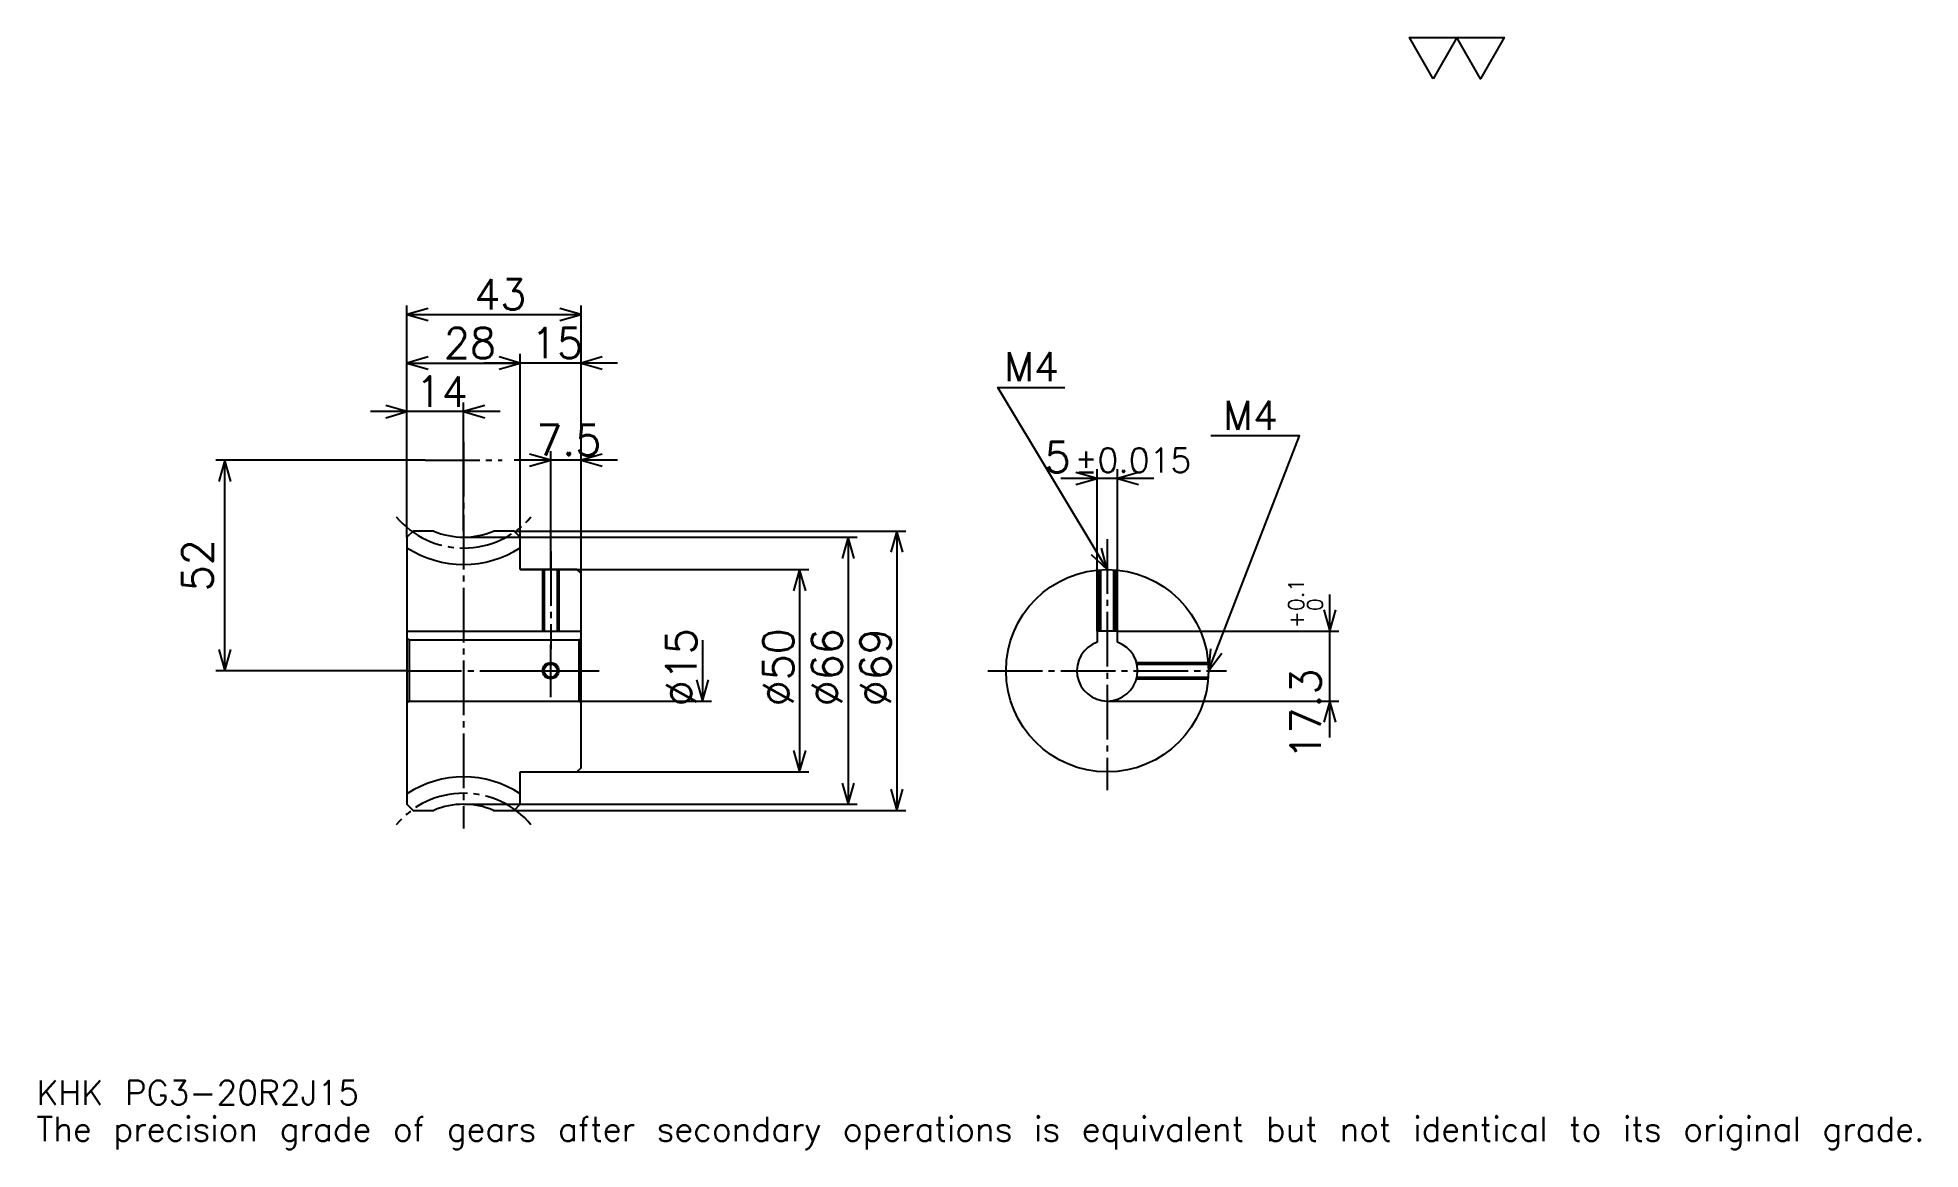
# Model space of a CAD drawing. Extents: x 15 to 480, y 6 to 280.
import ezdxf

# ---------------------------------------------------------------- set-up
doc = ezdxf.new("R2010")
doc.units = 0
doc.linetypes.add('DASHDOT', pattern=[18, 13.5, -1.5, 1.5, -1.5])
doc.layers.get('0').update_dxf_attribs({"linetype": 'CONTINUOUS'})
doc.layers.add('DASHDOT', color=6, linetype='DASHDOT')
doc.styles.add('KANJI', font='TXT', dxfattribs={"bigfont": 'BIGFONT'})

msp = doc.modelspace()

# ---------------------------------------------------------------- linework, layer by layer
at = {"color": 5}
for p, q in [((106.5, 158.25), (106.5, 214)), ((149.5, 158.25), (149.5, 214)), ((106.5, 211.75), (149.5, 211.75)), ((134.5, 158.25), (134.5, 202)), ((106.5, 199.75), (134.5, 199.75)), ((158.5, 199.75), (125.5, 199.75)), ((129.5, 187.75), (97.5, 187.75)), ((120.5, 158.25), (120.5, 190)), ((142, 158.25), (142, 178)), ((111, 175.75), (59.25, 175.75)), ((61.5, 123.75), (61.5, 175.75)), ((158.5, 175.75), (133, 175.75)), ((277, 133.550003), (277, 173.5)), ((282, 133.550003), (282, 173.5)), ((291, 171.25), (268, 171.25)), ((106.5, 156.75), (106.5, 158.25)), ((133, 158.25), (149.5, 158.25)), ((134.5, 156.75), (134.5, 158.25)), ((142, 148.75), (142, 158.25)), ((142, 148.75), (142, 158.25)), ((149.5, 158.25), (229.75, 158.25)), ((149.5, 147.75), (149.5, 158.25)), ((227.5, 158.25), (227.5, 89.25)), ((120.5, 156.75), (149.5, 156.75)), ((149.5, 156.75), (217.75, 156.75)), ((215.5, 156.75), (215.5, 90.75)), ((134.5, 148.75), (149.5, 148.75)), ((149.5, 148.75), (205.75, 148.75)), ((203.5, 148.75), (203.5, 98.75)), ((334.5, 107.25), (334.5, 142.550003)), ((179.5, 131.25), (179.5, 116.25)), ((282, 133.550003), (336.75, 133.550003)), ((106.5, 123.75), (59.25, 123.75)), ((149.5, 116.25), (181.75, 116.25)), ((279.5, 116.25), (336.75, 116.25)), ((134.5, 98.75), (149.5, 98.75)), ((149.5, 98.75), (205.75, 98.75)), ((120.5, 90.75), (149.5, 90.75)), ((133, 89.25), (149.5, 89.25)), ((149.5, 90.75), (217.75, 90.75)), ((149.5, 89.25), (229.75, 89.25))]:
    msp.add_line(p, q, dxfattribs=at)
at = {"color": 4}
for p, q in [((106.5, 133.550003), (149.5, 133.550003)), ((149.5, 131.75), (149, 131.25)), ((106.5, 115.75), (107, 116.25)), ((149.5, 115.75), (149, 116.25))]:
    msp.add_line(p, q, dxfattribs=at)
at = {"color": 7}
msp.add_lwpolyline([(360, 270), (354.149994, 280.140015), (377.549988, 280.140015), (371.700012, 270), (365.850006, 280.140015), (360, 270)], dxfattribs=at)
at = {"color": 5}
for points in [[(111.75, 213.25), (106.5, 211.75), (111.75, 210.25)], [(144.25, 210.25), (149.5, 211.75), (144.25, 213.25)], [(111.75, 201.25), (106.5, 199.75), (111.75, 198.25)], [(129.25, 198.25), (134.5, 199.75), (129.25, 201.25)], [(129.25, 198.25), (134.5, 199.75), (129.25, 201.25)], [(154.75, 201.25), (149.5, 199.75), (154.75, 198.25)], [(279.5, 148.75), (252.5, 193.75), (269, 193.75)], [(101.25, 186.25), (106.5, 187.75), (101.25, 189.25)], [(125.75, 189.25), (120.5, 187.75), (125.75, 186.25)], [(304.5, 123.75), (327, 181.75), (305.100006, 181.75)], [(136.75, 174.25), (142, 175.75), (136.75, 177.25)], [(154.75, 177.25), (149.5, 175.75), (154.75, 174.25)], [(63, 170.5), (61.5, 175.75), (60, 170.5)], [(271.75, 169.75), (277, 171.25), (271.75, 172.75)], [(287.25, 172.75), (282, 171.25), (287.25, 169.75)], [(229, 153), (227.5, 158.25), (226, 153)], [(217, 151.5), (215.5, 156.75), (214, 151.5)], [(275.512665, 152.480103), (279.5, 148.75), (278.085144, 154.02359)], [(205, 143.5), (203.5, 148.75), (202, 143.5)], [(333, 138.800003), (334.5, 133.550003), (336, 138.800003)], [(60, 129), (61.5, 123.75), (63, 129)], [(305.000305, 129.187119), (304.5, 123.75), (307.797241, 128.102097)], [(178, 121.5), (179.5, 116.25), (181, 121.5)], [(336, 111), (334.5, 116.25), (333, 111)], [(202, 104), (203.5, 98.75), (205, 104)], [(214, 96), (215.5, 90.75), (217, 96)], [(226, 94.5), (227.5, 89.25), (229, 94.5)]]:
    msp.add_lwpolyline(points, dxfattribs=at)
at = {"color": 4}
for points in [[(113.100677, 158.25), (108, 158.25), (106.5, 156.75), (106.5, 115.75)], [(134.5, 148.75), (134.5, 156.75), (133, 158.25), (127.899323, 158.25)], [(134.5, 98.75), (148.5, 98.75), (149.5, 99.75), (149.5, 147.75), (148.5, 148.75), (134.5, 148.75)], [(140, 148.75), (140, 133.550003)], [(140.380005, 148.75), (140.380005, 133.550003)], [(143.619995, 148.75), (143.619995, 133.550003)], [(144, 148.75), (144, 133.550003)], [(277.5, 133.550003), (277.5, 148.669876)], [(277.880005, 133.550003), (277.880005, 148.697449)], [(281.119995, 133.550003), (281.119995, 148.697449)], [(281.5, 133.550003), (281.5, 148.669876)], [(106.5, 131.75), (107, 131.25), (107, 116.25), (149, 116.25), (149, 131.25), (107, 131.25)], [(282, 130.821075), (282, 133.550003), (277, 133.550003), (277, 130.821075)], [(286.728394, 125.75), (304.419861, 125.75)], [(286.728394, 121.75), (304.419861, 121.75)], [(286.822937, 125.370003), (304.447449, 125.370003)], [(286.822937, 122.129997), (304.447449, 122.129997)], [(106.5, 115.75), (106.5, 90.75), (108, 89.25), (113.100677, 89.25)], [(127.899323, 89.25), (133, 89.25), (134.5, 90.75), (134.5, 98.75)]]:
    msp.add_lwpolyline(points, dxfattribs=at)
for centre, radius in [((279.5, 123.75), 25), ((142, 123.75), 1.62)]:
    msp.add_circle(centre, radius, dxfattribs=at)
at = {"color": 7}
msp.add_circle((142, 123.75), 2, dxfattribs=at)
at = {"color": 4}
for centre, radius, start, end in [((120.5, 175.75), 19, 247.08045793, 292.91954207), ((120.5, 175.75), 25.75, 237.06485901, 302.93514099), ((279.5, 123.75), 7.5, 109.47122094, 70.52877906), ((120.5, 71.75), 25.75, 57.06485901, 122.93514099), ((120.5, 71.75), 19, 67.08045793, 112.91954207)]:
    msp.add_arc(centre, radius, start, end, dxfattribs=at)
at = {"layer": 'DASHDOT', "color": 7}
for p, q in [((120.5, 180.25), (120.5, 84.75)), ((111, 175.75), (130, 175.75)), ((279.5, 156.25), (279.5, 94.25)), ((106.5, 123.75), (154, 123.75)), ((250, 123.75), (309, 123.75))]:
    msp.add_line(p, q, dxfattribs=at)
for points in [[(142, 153.25), (142, 129.050003)], [(142, 117.25), (142, 130.25)], [(135.5, 123.75), (148.5, 123.75)]]:
    msp.add_lwpolyline(points, dxfattribs=at)
for centre, start, end in [((120.5, 175.75), 220.00000249, 319.99999751), ((120.5, 71.75), 40.00000249, 139.99999751)]:
    msp.add_arc(centre, 21.715, start, end, dxfattribs=at)

# ---------------------------------------------------------------- texts
at = {"color": 7, "style": 'KANJI'}
for s, height, p in [('43', 7.5, (123.125, 212.949997)), ('28', 7.5, (115.625, 200.949997)), ('15', 7.5, (137.125, 200.949997)), ('M4', 7.2, (254, 195.25)), ('14', 7.5, (108.625, 188.949997)), ('M4', 7.2, (308.100006, 183.25)), ('7.5', 7.5, (138.4375, 176.949997)), ('5', 7.5, (264.018494, 172.75)), ('%%p0.015', 6, (271.442596, 172.75)), ('KHK PG3-20R2J15', 6, (15, 16.5)), ('The precision grade of gears after secondary operations is equivalent but not identical to its original grade.', 6, (15, 7.5))]:
    msp.add_text(s, height=height, dxfattribs=at).set_placement(p)
for s, height, p in [('52', 7.5, (58.5, 143.375)), ('0.1', 3.75, (328.049988, 138.447784)), ('0', 3.75, (332.700012, 138.447784)), ('+', 3.75, (328.049988, 134.247787)), ('%%c15', 7.5, (178, 114.9375)), ('%%c50', 7.5, (202, 114.9375)), ('%%c66', 7.5, (214, 114.9375)), ('%%c69', 7.5, (226, 114.9375)), ('17.3', 7.5, (332.25, 101.784813))]:
    msp.add_text(s, height=height, rotation=90, dxfattribs=at).set_placement(p)

doc.saveas('drawing.dxf')
